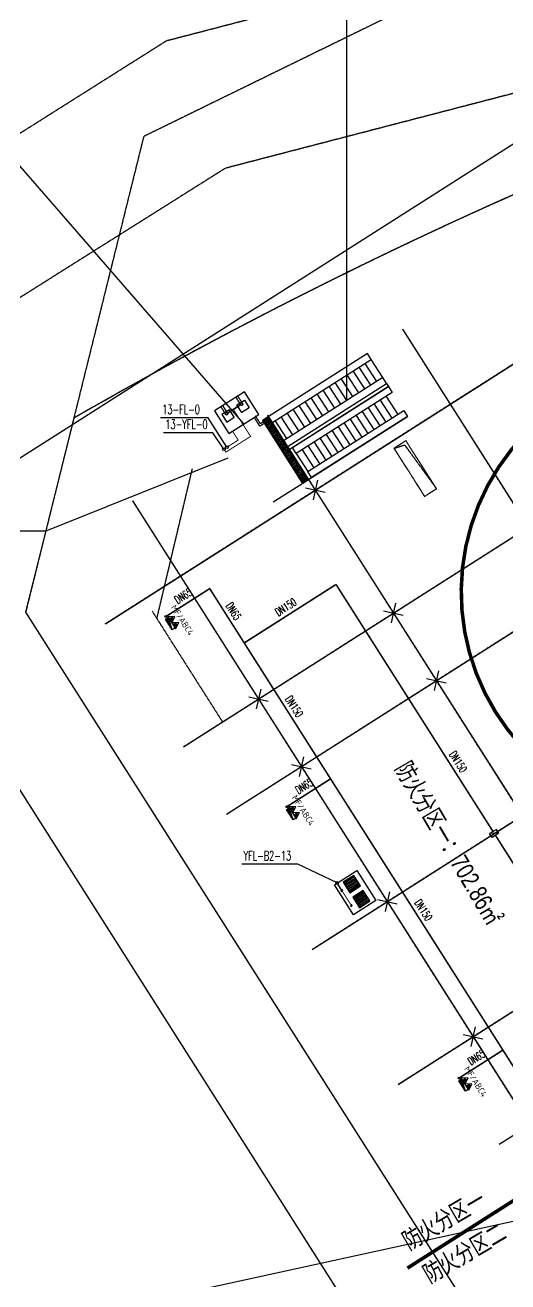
# Model space of a CAD drawing. Extents: x -1466470 to 922624, y -511729 to 590125.
# Drawn here: x -360780 to -333605, y 193979 to 264642 of the extents above; entities that cross this region are included whole.
import ezdxf
from ezdxf.xclip import XClip

# ---------------------------------------------------------------- set-up
doc = ezdxf.new("R2010")
doc.units = 0
doc.header["$LTSCALE"] = 10
doc.header["$MEASUREMENT"] = 0
doc.header["$XCLIPFRAME"] = 2
for name, pattern in [('104-13 B2核心筒$0$DASH', [0.35, 0.25, -0.1]), ('X-104 B2平面$0$ACAD_ISO04W100', [30, 24, -3, 0, -3]), ('X-104 B2平面$0$DOTE', [2.42, 2, -0.2, 0.02, -0.2]), ('X-104 B2平面$1$DASH', [0.35, 0.25, -0.1])]:
    doc.linetypes.add(name, pattern=pattern)
for name, color, linetype, plot in [('104-13 B2核心筒$0$04-不打印_辅助线', 165, 'Continuous', False), ('X-104 B2平面$0$04-不打印_防火分区', 30, 'Continuous', False), ('X-104 B2平面$0$04-不打印_面积', 5, 'Continuous', False), ('X-104 B2平面$1$DIM_MODI', 6, 'Continuous', False)]:
    doc.layers.add(name, color=color, linetype=linetype, plot=plot)
for name, color, linetype in [('104-13 B2核心筒$0$A-E_电梯', 171, 'Continuous'), ('104-13 B2核心筒$0$A-TECH_结构', 21, 'Continuous'), ('104-13 B2核心筒$0$A_STR-砼柱', 51, 'Continuous'), ('DIM_压力废', 3, 'Continuous'), ('DIM_废水', 3, 'Continuous'), ('EQUIP_消火栓', 7, 'Continuous'), ('EQUIP_消防', 7, 'Continuous'), ('PIPE-压力废', 31, 'TG_YF'), ('PIPE-废水', 31, 'TG_F'), ('PIPE-消防', 1, 'Continuous'), ('PIPE-通气', 3, 'TG_T'), ('TEXT_消防', 7, 'Continuous'), ('VALVE_消防', 7, 'Continuous'), ('VPIPE-压力废', 31, 'Continuous'), ('VPIPE-废水', 31, 'Continuous'), ('VPIPE-消防', 1, 'Continuous'), ('X-104 B2平面$0$$0$DOOR_FIRE', 220, 'Continuous'), ('X-104 B2平面$0$02-TEXT_房间', 7, 'Continuous'), ('X-104 B2平面$0$A-SUR_看线', 231, 'Continuous'), ('X-104 B2平面$0$A-TECH_水', 3, 'Continuous'), ('X-104 B2平面$0$A_AXIS-轴线', 9, 'X-104 B2平面$0$DOTE'), ('X-104 B2平面$0$M-用地 红线', 20, 'X-104 B2平面$0$ACAD_ISO04W100'), ('X-104 B2平面$0$VPIPE-消防', 1, 'Continuous'), ('X-104 B2平面$0$车库集水坑', 4, 'Continuous'), ('X-104 B2平面$0$集水坑&', 6, 'Continuous'), ('X-104 B2平面$1$集水坑&', 7, 'Continuous')]:
    doc.layers.add(name, color=color, linetype=linetype)
doc.layers.get('X-104 B2平面$0$A-SUR_看线').off()
doc.styles.add('_TWT_PIPEDN', font='SIMPLEX', dxfattribs={"width": 0.8, "height": 3.5, "bigfont": 'HZTXT'})
doc.styles.add('_TWT_SERIAL', font='COMPLEX', dxfattribs={"width": 0.8, "height": 3.5, "bigfont": 'HZTXT'})
doc.styles.get("Standard").update_dxf_attribs({"font": 'gbenor.shx', "bigfont": 'gbcbig.shx'})
doc.styles.add('TG_LINETYPE', font='romans2.shx', dxfattribs={"width": 0.8, "height": 3, "bigfont": 'hzdf2.shx'})
doc.styles.add('X-104 B2平面$0$Arial', font='arial.ttf', dxfattribs={"width": 0.75, "height": 2.5})
doc.linetypes.add('TG_F', pattern='A,2,-0.3,["F",TG_LINETYPE,S=0.1,R=0,X=-0.23,Y=-0.15],0', length=2.3)
doc.linetypes.add('TG_T', pattern='A,2,-0.3,["T",TG_LINETYPE,S=0.1,R=0,X=-0.23,Y=-0.15],0', length=2.3)
doc.linetypes.add('TG_XH', pattern='A,5,-0.6,["XH",TG_LINETYPE,S=0.1,R=0,X=-0.52,Y=-0.15],0', length=5.6)
doc.linetypes.add('TG_YF', pattern='A,2,-0.6,["YF",TG_LINETYPE,S=0.1,R=0,X=-0.52,Y=-0.15],0', length=2.6)

# ---------------------------------------------------------------- blocks, each defined once
blk = doc.blocks.new('104-13 B2核心筒$0$700x700方柱')
at = {"layer": '104-13 B2核心筒$0$04-不打印_辅助线'}
for p, q in [((-400, -400), (400, 400)), ((-400, 400), (400, -400))]:
    blk.add_line(p, q, dxfattribs=at)
blk = doc.blocks.new('104 轴线')
for p, q in [((-296507, 152317), (-270772, 168686)), ((-279783, 168880), (-234647, 97919)), ((-287377, 164050), (-242241, 93088)), ((-292106, 145398), (-266371, 161767)), ((-294971, 159219), (-249835, 88258)), ((-289691, 141601), (-263956, 157970)), ((-284860, 134007), (-259125, 150376)), ((-280030, 126413), (-254295, 142782)), ((-275200, 118819), (-249465, 135189))]:
    blk.add_line(p, q)
at = {"layer": 'Defpoints'}
blk.add_lwpolyline([(13135, -2670), (19996, 9914), (18926, 200140), (-165691, 199501, 0.064843), (-234306, 190322, 0.064894), (-298282, 163874), (-300993, 152958), (-177498, -41043), (-162540, -55229), (-143745, -84755), (-123037, -89354), (13135, -2670)], format="xyb", close=True, dxfattribs=at)
blk = doc.blocks.new('104-13 B2核心筒')
at = {"layer": '104-13 B2核心筒$0$04-不打印_辅助线'}
for p, q in [((-400, 8600), (400, 9400)), ((-400, 9400), (400, 8600)), ((7800, 8600), (8600, 9400)), ((7800, 9400), (8600, 8600)), ((12300, 8600), (13100, 9400)), ((12300, 9400), (13100, 8600))]:
    blk.add_line(p, q, dxfattribs=at)
at = {"layer": '104-13 B2核心筒$0$A-E_电梯'}
for p, q in [((-3300, 15600), (-4500, 15600)), ((-3300, 15200), (-4500, 15200)), ((-2300, 15200), (-1100, 15200)), ((-3300, 14800), (-4500, 14800)), ((-3300, 14400), (-4500, 14400)), ((-2300, 14800), (-1100, 14800)), ((-2300, 14400), (-1100, 14400)), ((-3300, 14000), (-4500, 14000)), ((-3300, 13600), (-4500, 13600)), ((-2300, 14000), (-1100, 14000)), ((-2300, 13600), (-1100, 13600)), ((-3300, 13200), (-4500, 13200)), ((-3300, 12800), (-4500, 12800)), ((-2300, 13200), (-1100, 13200)), ((-2300, 12800), (-1100, 12800)), ((-3300, 12400), (-4500, 12400)), ((-2300, 12400), (-1100, 12400)), ((-3300, 12000), (-4500, 12000)), ((-3300, 11600), (-4500, 11600)), ((-2300, 12000), (-1100, 12000)), ((-2300, 11600), (-1100, 11600)), ((-3300, 11200), (-4500, 11200)), ((-3300, 10800), (-4500, 10800)), ((-2300, 11200), (-1100, 11200)), ((-2300, 10800), (-1100, 10800)), ((-3300, 10400), (-4500, 10400)), ((-3300, 10000), (-4500, 10000)), ((-2300, 10400), (-1100, 10400)), ((-2300, 10000), (-1100, 10000)), ((-3300, 9600), (-4500, 9600)), ((-3300, 9200), (-4500, 9200)), ((-2300, 9600), (-1100, 9600)), ((-2300, 9200), (-1100, 9200))]:
    blk.add_line(p, q, dxfattribs=at)
for points in [[(-4500, 15600), (-4900, 15600), (-4900, 8800), (-4500, 8800)], [(-2900, 15600), (-3300, 15600), (-3300, 8800), (-2900, 8800)], [(-2700, 8800), (-2900, 8800), (-2900, 15600), (-2700, 15600)], [(-2700, 15600), (-2300, 15600), (-2300, 9200), (-2700, 9200)], [(-1100, 15600), (-700, 15600), (-700, 9200), (-1100, 9200)]]:
    blk.add_lwpolyline(points, close=True, dxfattribs=at)
at = {"layer": '104-13 B2核心筒$0$A-TECH_结构'}
blk.add_line((-700, 9000), (-700, 15600), dxfattribs=at)
at = {"layer": '104-13 B2核心筒$0$A-TECH_结构', "linetype": '104-13 B2核心筒$0$DASH'}
blk.add_lwpolyline([(400, 14000), (3600, 14000), (3600, 14800), (400, 14800)], close=True, dxfattribs=at)
blk.add_lwpolyline([(400, 14000), (561, 14608), (3600, 14800)], dxfattribs=at)
at = {"layer": '104-13 B2核心筒$0$04-不打印_辅助线'}
ref = blk.add_blockref('104 轴线', (287656, 163437), dxfattribs=dict(at, rotation=57.54087654753766))
XClip(ref).set_block_clipping_path([(-309787.1235870313, 156236.3262284864), (-264650.8410785095, 85274.8859858383), (-219747.6862062201, 113836.3339625026), (-264883.9687147418, 184797.7742051506)])
at = {"layer": '104-13 B2核心筒$0$A_STR-砼柱'}
for p in [(8200, 0), (12700, 0), (21700, 0), (30700, 0)]:
    blk.add_blockref('104-13 B2核心筒$0$700x700方柱', p, dxfattribs=at)
blk = doc.blocks.new('X-104 B2平面$0$集水坑2')
at = {"layer": 'X-104 B2平面$0$车库集水坑', "color": 4}
for points in [[(1247472, -1556290), (1247472, -1554290), (1248972, -1554290), (1248972, -1556290)], [(1248072, -1555040), (1248572, -1555040), (1248572, -1554540), (1248072, -1554540)], [(1248072, -1555540), (1248572, -1555540), (1248572, -1556040), (1248072, -1556040)]]:
    blk.add_lwpolyline(points, close=True, dxfattribs=at)
at = {"layer": 'X-104 B2平面$0$车库集水坑', "color": 4, "linetype": 'X-104 B2平面$1$DASH'}
for points in [[(1248472, -1554730), (1248972, -1554730)], [(1248472, -1554850), (1248972, -1554850)], [(1248472, -1555730), (1248972, -1555730)], [(1248472, -1555850), (1248972, -1555850)]]:
    blk.add_lwpolyline(points, dxfattribs=at)
at = {"layer": 'X-104 B2平面$0$车库集水坑', "linetype": 'ByBlock'}
for centre in [(1248472, -1554790), (1248472, -1555790)]:
    blk.add_circle(centre, 60, dxfattribs=at)
blk = doc.blocks.new('X-104 B2平面$0$A$C026855F6')
at = {"layer": 'X-104 B2平面$0$VPIPE-消防', "linetype": 'Continuous'}
for centre in [(-312026, -47422), (-305223, -58117), (-295522, -73370)]:
    blk.add_circle(centre, 50, dxfattribs=at)
blk = doc.blocks.new('X-104 B2平面')
at = {"layer": 'X-104 B2平面$0$A-TECH_水', "transparency": 33554641}
h = blk.add_hatch(dxfattribs=at)
h.set_pattern_fill('ANSI31', color=256, scale=50, angle=-12.54088)
h.set_pattern_definition([(32.45912, (-104300.92, 324495.54), (-42.60038, 66.97461), [])])
h.paths.add_polyline_path([(-154865, 245126), (-157065, 248586), (-157319, 248425), (-155118, 244965)])
at = {"layer": 'X-104 B2平面$0$$0$DOOR_FIRE'}
blk.add_line((-156779, 243850), (-155176, 244870), dxfattribs=at)
at = {"layer": 'X-104 B2平面$0$04-不打印_防火分区', "linetype": 'X-104 B2平面$1$DASH', "const_width": 200}
blk.add_lwpolyline([(-149225, 200775), (-129316, 213438), (-137822, 226810, -0.674443), (-138630, 250440, -7.368111)], format="xyb", dxfattribs=at)
at = {"layer": 'X-104 B2平面$0$04-不打印_面积', "color": 250}
for points in [[(-152648, 249559), (-152648, 309628), (-226495, 309628)], [(-159348, 246305), (-169588, 242205), (-184894, 242205)]]:
    blk.add_lwpolyline(points, dxfattribs=at)
at = {"layer": 'X-104 B2平面$0$A-TECH_水', "linetype": 'X-104 B2平面$1$DASH'}
for points in [[(-157280, 248271), (-157533, 248110), (-157857, 248619)], [(-157334, 248356), (-157503, 248248), (-157773, 248673)]]:
    blk.add_lwpolyline(points, dxfattribs=at)
at = {"layer": 'X-104 B2平面$0$A-TECH_水'}
for points in [[(-154796, 245111), (-157050, 248655), (-157388, 248440), (-155134, 244896)], [(-154865, 245126), (-157065, 248586), (-157319, 248425), (-155118, 244965)]]:
    blk.add_lwpolyline(points, close=True, dxfattribs=at)
at = {"layer": 'X-104 B2平面$0$A_AXIS-轴线'}
for p, q in [((-163333, 237292), (-161337, 245705)), ((-163595, 237704), (-159638, 231483))]:
    blk.add_line(p, q, dxfattribs=at)
at = {"layer": 'X-104 B2平面$0$M-用地 红线', "ltscale": 0.05}
for p, q in [((-168009, 248564), (-170720, 237648)), ((-170720, 237648), (-47225, 43647))]:
    blk.add_line(p, q, dxfattribs=at)
for points in [[(126192, 339615), (129909, 332635), (42826, 293093), (-48208, 291496), (-159475, 262615), (-190030, 243404)], [(-190030, 252607), (-162787, 269790), (-49335, 299269), (41079, 300815), (126192, 339615)]]:
    blk.add_lwpolyline(points, dxfattribs=at)
for points in [[(150269, 94604), (155218, 103682), (155021, 138681), (159909, 158709), (159215, 281864), (139103, 301795), (-35476, 301191, 0.037486), (-78019, 297848, 0.037485), (-119585, 288192), (-136790, 276835), (-150600, 270983), (-164076, 264400), (-168009, 248564, -0.064894), (-104033, 275012, -0.064843), (-35418, 284191), (149199, 284830), (150269, 94604)], [(143408, 82020), (150269, 94604), (149199, 284830), (-35418, 284191, 0.064843), (-104033, 275012, 0.064894), (-168009, 248564), (-170720, 237648), (-47225, 43647), (-32267, 29461), (-13472, -65), (7236, -4664), (143408, 82020)], [(143408, 82020), (150269, 94604), (149199, 284830), (-35418, 284191, 0.064843), (-104033, 275012, 0.064894), (-168009, 248564), (-170720, 237648), (-47225, 43647), (-32267, 29461), (-13472, -65), (7236, -4664), (143408, 82020)]]:
    blk.add_lwpolyline(points, format="xyb", close=True, dxfattribs=at)
at = {"layer": 'X-104 B2平面$1$DIM_MODI'}
for points in [[(-158446, 248241), (-205810, 302743), (-245527, 302743)], [(-33745, 227288), (-220712, 186513), (-292305, 186513)]]:
    blk.add_lwpolyline(points, dxfattribs=at)
at = {"layer": 'X-104 B2平面$1$集水坑&', "linetype": 'Continuous'}
blk.add_lwpolyline([(-144059, 207735), (-141949, 209076), (-140339, 206545), (-140339, 206545)], dxfattribs=at)
at = {"rotation": 302.4591234524622}
blk.add_blockref('104-13 B2核心筒', (-162014, 239690), dxfattribs=at)
at = {"layer": 'X-104 B2平面$0$A-SUR_看线'}
blk.add_blockref('X-104 B2平面$0$A$C026855F6', (149199, 284830), dxfattribs=at)
at = {"layer": 'X-104 B2平面$0$A_AXIS-轴线', "rotation": 7.045863037328646e-07}
blk.add_blockref('104 轴线', (130274, 84690), dxfattribs=at)
at = {"layer": 'X-104 B2平面$0$车库集水坑', "xscale": -1, "rotation": 302.4591280377649}
blk.add_blockref('X-104 B2平面$0$集水坑2', (1823383, 30377), dxfattribs=at)
at = {"layer": 'X-104 B2平面$0$02-TEXT_房间', "color": 1, "style": 'X-104 B2平面$0$Arial', "width": 0.75}
blk.add_text('防火分区一：702.86㎡', height=1000, rotation=300.36898, dxfattribs=at).set_placement((-149959, 228889))
at = {"layer": 'X-104 B2平面$0$04-不打印_防火分区', "linetype": 'X-104 B2平面$1$DASH', "style": 'X-104 B2平面$0$Arial', "width": 0.75}
for s, p in [('防火分区一', (-149140, 201765)), ('防火分区二', (-147979, 199906))]:
    blk.add_text(s, height=1000, rotation=30.36898, dxfattribs=at).set_placement(p)
blk = doc.blocks.new('$TWTSYS$00000546')
h = blk.add_hatch()
h.set_pattern_fill('ANSI31', color=256, scale=200, style=0)
h.set_pattern_definition([(45, (-38543.802, -6670.83), (-17.67767, 17.67767), [])])
h.paths.add_polyline_path([(-65, 174), (65, 174), (65, 44), (-65, 44)])
for points in [[(0, 344), (-198, 0), (198, 0)], [(-65, 174), (65, 174), (65, 44), (-65, 44)]]:
    blk.add_lwpolyline(points, close=True)
blk = doc.blocks.new('X-104 B2平面$0$12ddddddj')
at = {"layer": 'X-104 B2平面$0$集水坑&', "linetype": 'Continuous'}
h = blk.add_hatch(dxfattribs=at)
h.set_pattern_fill('ANSI31', color=256, scale=50, angle=135)
h.set_pattern_definition([(180, (350, -250), (-7e-15, -79.375), [])])
h.paths.add_polyline_path([(3014056, 294593), (3014756, 294593), (3014756, 293893), (3014056, 293893)])
h.paths.add_polyline_path([(3014056, 293593), (3014756, 293593), (3014756, 292893), (3014056, 292893)])
for points in [[(3015056, 294743), (3013556, 294743), (3013556, 292743), (3015056, 292743)], [(3014056, 294593), (3014756, 294593), (3014756, 293893), (3014056, 293893)], [(3014056, 293593), (3014756, 293593), (3014756, 292893), (3014056, 292893)]]:
    blk.add_lwpolyline(points, close=True, dxfattribs=at)
for centre in [(3013736, 294243), (3013736, 293243)]:
    blk.add_circle(centre, 50, dxfattribs=at)
blk = doc.blocks.new('$TwtSys$00000434')
for p, q in [((-0.5, 0.5), (-0.5, -0.5)), ((-0.5, -0.5), (0.5, 0.5)), ((0.5, 0.5), (-0.5, 0.5)), ((0.5, -0.5), (0.5, 0.5)), ((-0.5, -0.5), (0.5, -0.5))]:
    blk.add_line(p, q)
blk.add_solid([(0.5, -0.5), (0.5, 0.5), (-0.5, -0.5)])
blk = doc.blocks.new('$VALVE$00000763')
for p, q in [((-72, -125), (72, 125)), ((-72, 125), (72, 125)), ((-72, -125), (-72, 125)), ((72, -125), (72, 125)), ((-72, -125), (72, -125))]:
    blk.add_line(p, q)
at = {"const_width": 21.1}
blk.add_lwpolyline([(0, -11, 1), (0, 11, 1)], format="xyb", close=True, dxfattribs=at)
for p in [(-72, 0), (72, 0)]:
    blk.add_point(p)
at = {"color": 7, "flags": 9}
for tag in ['XSIZE', 'YSIZE']:
    blk.add_attdef(tag, (0, 0), '', height=0.5, rotation=90, dxfattribs=at)

msp = doc.modelspace()

# ---------------------------------------------------------------- hatches: boundary and pattern name
at = {"layer": 'PIPE-废水', "linetype": 'TG_F'}
for points in [[(-348785.6, 241310.1), (-348763.4, 241324.2), (-348749.4, 241302)], [(-348785.6, 241310.1), (-348771.5, 241287.9), (-348749.4, 241302)], [(-348088.8, 241516.2), (-348066.7, 241530.3), (-348052.6, 241508.2)], [(-348088.8, 241516.2), (-348074.7, 241494.1), (-348052.6, 241508.2)], [(-349479.9, 240631.4), (-349502, 240617.3), (-349487.9, 240595.2)], [(-349479.9, 240631.4), (-349465.8, 240609.3), (-349487.9, 240595.2)]]:
    msp.add_hatch(color=256, dxfattribs=at).paths.add_polyline_path(points)
at = {"layer": 'PIPE-消防', "linetype": 'TG_XH'}
for points in [[(-350388.9, 232958.1), (-350413.1, 232996.1), (-350375.1, 233020.3)], [(-350388.9, 232958.1), (-350351, 232982.3), (-350375.1, 233020.3)]]:
    msp.add_hatch(color=256, dxfattribs=at).paths.add_polyline_path(points)

# ---------------------------------------------------------------- linework, layer by layer
at = {"layer": 'DIM_压力废', "color": 4}
for p, q in [((-345433.5, 217466), (-348589, 217466)), ((-343221.8, 216408.5), (-345433.5, 217466))]:
    msp.add_line(p, q, dxfattribs=at)
at = {"layer": 'DIM_废水', "color": 4}
for p, q in [((-350479.6, 242563.5), (-353165.6, 242563.5)), ((-349418.5, 240907.5), (-350479.6, 242563.5)), ((-350204.4, 241725.2), (-352987, 241725.2)), ((-349587.2, 240800.2), (-350204.4, 241725.2))]:
    msp.add_line(p, q, dxfattribs=at)
at = {"layer": 'PIPE-压力废', "linetype": 'Continuous', "ltscale": 1.5, "const_width": 90}
msp.add_lwpolyline([(-348654.3, 243292.9), (-349371.5, 242836.7)], dxfattribs=at)
at = {"layer": 'PIPE-压力废', "linetype": 'TG_YF', "ltscale": 1.5, "const_width": 52.5}
msp.add_lwpolyline([(-343181.6, 216345.2), (-342416.8, 215142.8)], dxfattribs=at)
at = {"layer": 'PIPE-废水', "linetype": 'TG_F', "ltscale": 1.5, "const_width": 52.5}
for points in [[(-349056.2, 243037.2), (-348088.8, 241516.2)], [(-349109, 241818.5), (-348785.6, 241310.1)], [(-349479.9, 240631.4), (-348088.8, 241516.2)], [(-349355.2, 240947.8), (-348785.6, 241310.1)], [(-349547, 240736.9), (-349479.9, 240631.4)]]:
    msp.add_lwpolyline(points, dxfattribs=at)
at = {"layer": 'PIPE-消防', "linetype": 'TG_XH', "ltscale": 1.5, "const_width": 90}
for points in [[(-348446.9, 229905), (-343290.4, 233184.9)], [(-343278.3, 233192.6), (-334442.8, 219301.9)], [(-352857.4, 231388), (-350388.9, 232958.1)], [(-350388.9, 232958.1), (-348446.9, 229905)], [(-348459.1, 229897.2), (-348446.9, 229905)], [(-348446.9, 229905), (-343585.9, 222262.7)], [(-346054.4, 220692.6), (-343585.9, 222262.7)], [(-343585.9, 222262.7), (-333884.1, 207009.9)], [(-334303.6, 219083), (-330286.7, 212767.8)], [(-336352.6, 205439.8), (-333884.1, 207009.9)], [(-333884.1, 207009.9), (-330941.2, 202383.2)]]:
    msp.add_lwpolyline(points, dxfattribs=at)
at = {"layer": 'PIPE-通气'}
msp.add_line((-342953.5, 215986.6), (-343221.8, 216408.5), dxfattribs=at)
at = {"layer": 'VPIPE-压力废', "linetype": 'Continuous'}
for centre in [(-348591, 243333.1), (-349434.8, 242796.4), (-343221.8, 216408.5)]:
    msp.add_circle(centre, 75, dxfattribs=at)
at = {"layer": 'VPIPE-废水', "linetype": 'Continuous'}
for centre in [(-349418.5, 240907.5), (-349587.2, 240800.2)]:
    msp.add_circle(centre, 75, dxfattribs=at)
at = {"layer": 'VPIPE-消防', "linetype": 'Continuous'}
for centre in [(-352857.4, 231388), (-346054.4, 220692.6), (-336352.6, 205439.8)]:
    msp.add_circle(centre, 50, dxfattribs=at)

# ---------------------------------------------------------------- block references
msp.add_blockref('X-104 B2平面', (-190030.1, -6020))
at = {"layer": 'EQUIP_消火栓', "xscale": 700, "yscale": -180, "zscale": 700, "rotation": 122.4591234524641}
for p in [(-352605.3, 230993.1), (-345802.3, 220297.7), (-336100.4, 205044.8)]:
    msp.add_blockref('$TwtSys$00000434', p, dxfattribs=at)
at = {"layer": 'EQUIP_消防', "rotation": 302.459123452464}
for p in [(-352635.8, 231208.8), (-352422.8, 230874), (-345832.8, 220513.4), (-345619.8, 220178.6), (-336130.9, 205260.5), (-335918, 204925.7)]:
    msp.add_blockref('$TWTSYS$00000546', p, dxfattribs=at)
at = {"layer": 'VALVE_消防', "xscale": -1.8, "yscale": -1.8, "zscale": 1.8, "rotation": 302.459123322617}
msp.add_blockref('$VALVE$00000763', (-334373.2, 219192.4), dxfattribs=at)
at = {"layer": 'X-104 B2平面$0$集水坑&', "linetype": 'Continuous', "xscale": -1, "rotation": 212.4591234524893}
msp.add_blockref('X-104 B2平面$0$12ddddddj', (-3043250.3, -1154048.2), dxfattribs=at)

# ---------------------------------------------------------------- texts
at = {"layer": 'DIM_压力废', "color": 7, "style": '_TWT_SERIAL', "width": 0.64}
msp.add_text('YFL-B2-13', height=525, dxfattribs=at).set_placement((-348484, 217676))
at = {"layer": 'DIM_废水', "color": 7, "style": '_TWT_SERIAL', "width": 0.64}
for s, p in [('13-FL-0', (-353060.6, 242773.5)), ('13-YFL-0', (-352882, 241935.2))]:
    msp.add_text(s, height=525, dxfattribs=at).set_placement(p)
at = {"layer": 'TEXT_消防', "linetype": 'TG_XH', "style": '_TWT_PIPEDN', "width": 0.64}
for s, rotation, p in [('DN65', 32.459123, (-352189.5, 232079.5)), ('DN65', 302.459123, (-349511.5, 231997.8)), ('DN150', 32.459123, (-346527.5, 231392.5)), ('DN150', 302.459123, (-346168.8, 226742.7)), ('DN150', 302.459123, (-336934.9, 223639.1)), ('DN65', 32.459123, (-345386.5, 221384.1)), ('DN150', 302.459123, (-338887.4, 215295.2)), ('DN65', 32.459123, (-335684.6, 206131.3))]:
    msp.add_text(s, height=450, rotation=rotation, dxfattribs=at).set_placement(p)
at = {"layer": 'TEXT_消防'}
for p in [(-352588.4, 231902.5), (-345785.4, 221207.1), (-336083.5, 205954.3)]:
    msp.add_text('MF/ABC4', height=350, rotation=302.459123, dxfattribs=at).set_placement(p)

doc.saveas('drawing.dxf')
